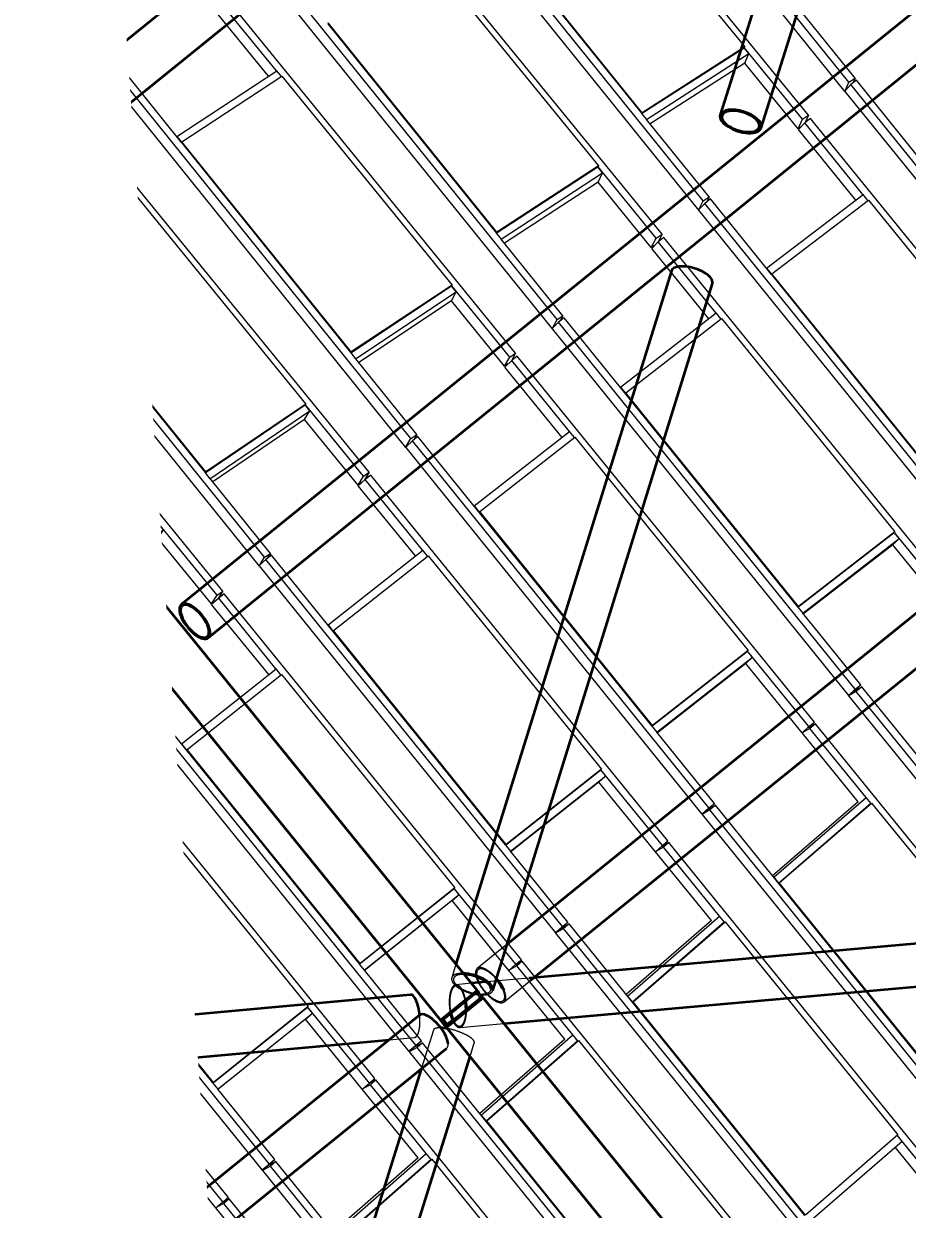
# Model space of a CAD drawing. Header units: millimetres. Extents: x 834681283 to 835686922, y 817551134 to 819407044.
# Drawn here: x 835596011 to 835601631, y 818174660 to 818182205 of the extents above; entities that cross this region are included whole.
import ezdxf

# ---------------------------------------------------------------- set-up
doc = ezdxf.new("R2010")
doc.units = ezdxf.units.MM
doc.header["$LTSCALE"] = 1200
doc.header["$MEASUREMENT"] = 0
doc.linetypes.add('P01-MAGP-P-RF$0$P01_MS_01_N1-FloorPlan-PART2OFUPPERROOFSETTINGOUT$0$BH DASHED2', pattern=[3, 2, -1])
doc.linetypes.add('P01-MAGP-P-RF$0$PHANTOM', pattern=[2.5, 1.25, -0.25, 0.25, -0.25, 0.25, -0.25])
for name, color, linetype, lineweight in [('P01-MAAN-P-EVA$0$DW-TXT', 7, 'Continuous', 13), ('P01-MAGP-P-RF$0$MMH053__', 253, 'P01-MAGP-P-RF$0$PHANTOM', 40), ('P01-MAGP-P-RF$0$P01_MS_01_N1-FloorPlan-PART2OFUPPERROOFSETTINGOUT$0$S-BEAM', 253, 'Continuous', 35), ('P01-MAGP-P-RF$0$P01_MS_01_N1-FloorPlan-PART2OFUPPERROOFSETTINGOUT$0$S-BEAM-HIDN', 253, 'P01-MAGP-P-RF$0$P01_MS_01_N1-FloorPlan-PART2OFUPPERROOFSETTINGOUT$0$BH DASHED2', 18), ('P01-MAGP-P-RF$0$ROOF MESH HALF TONE$0$A-GLAZ', 253, 'Continuous', 9), ('P01-MAGP-P-RF$0$ROOF MESH HALF TONE$0$A-MASS', 253, 'Continuous', 9)]:
    doc.layers.add(name, color=color, linetype=linetype, lineweight=lineweight)
doc.styles.add('P01-MAAN-P-EVA$0$ARIAL', font='arial.ttf', dxfattribs={"width": 0.8})

# ---------------------------------------------------------------- blocks, each defined once
blk = doc.blocks.new('P01-MAAN-P-EVA')
at = {"layer": 'P01-MAAN-P-EVA$0$DW-TXT', "insert": (835559946.3, 818184087.5), "char_height": 2000, "attachment_point": 1, "rotation": 3.99859, "style": 'P01-MAAN-P-EVA$0$ARIAL', "bg_fill": 3, "box_fill_scale": 1.25, "bg_fill_color": 256, "bg_fill_transparency": 0}
blk.add_mtext_dynamic_manual_height_columns('PROVIDED AGGREGATE LENGTH OF BUILDING FRONTAGES UPON THOROUGHFARES = 167.0m ', width=35991.508, gutter_width=10, heights=[0], dxfattribs=at)
blk = doc.blocks.new('P01-MAGP-P-RF$0$P01_MS_01_N1-FloorPlan-PART2OFUPPERROOFSETTINGOUT$0$Circular Hollow Sections - CHS273x10_PSB97-8452975-PART 2 OF  UPPER ROOF SETTING OUT')
at = {"layer": 'P01-MAGP-P-RF$0$P01_MS_01_N1-FloorPlan-PART2OFUPPERROOFSETTINGOUT$0$S-BEAM'}
for p, q in [((68108, 61964.5), (61098.5, 57056.4)), ((61255.1, 56832.7), (68264.6, 61740.9))]:
    blk.add_line(p, q, dxfattribs=at)
blk.add_ellipse((68186.3, 61852.7), major_axis=(-78.3, 111.8), ratio=0.416655, start_param=3.141593, end_param=6.283185, dxfattribs=at)
blk = doc.blocks.new('P01-MAGP-P-RF$0$P01_MS_01_N1-FloorPlan-PART2OFUPPERROOFSETTINGOUT$0$Circular Hollow Sections - CHS273x10_PSB97-8453858-PART 2 OF  UPPER ROOF SETTING OUT')
at = {"layer": 'P01-MAGP-P-RF$0$P01_MS_01_N1-FloorPlan-PART2OFUPPERROOFSETTINGOUT$0$S-BEAM'}
for p, q in [((75478.4, 67125.3), (68478, 62223.5)), ((68634.6, 61999.9), (75635, 66901.6))]:
    blk.add_line(p, q, dxfattribs=at)
for major_axis, start_param, end_param in [((-78.3, 111.8), 0, 3.141593), ((-72.6, 103.6), 0, 3.141593), ((-78.3, 111.8), 3.141593, 6.283185), ((-72.6, 103.6), 3.141593, 6.283185)]:
    blk.add_ellipse((68556.3, 62111.7), major_axis=major_axis, ratio=0.441422, start_param=start_param, end_param=end_param, dxfattribs=at)
blk = doc.blocks.new('P01-MAGP-P-RF$0$P01_MS_01_N1-FloorPlan-PART2OFUPPERROOFSETTINGOUT$0$Circular Hollow Sections - CHS323_9x12_5_PSB99-8453674-PART 2 OF  UPPER ROOF SETTING OUT')
at = {"layer": 'P01-MAGP-P-RF$0$P01_MS_01_N1-FloorPlan-PART2OFUPPERROOFSETTINGOUT$0$S-BEAM'}
for p, q in [((73683.3, 69542.7), (66790.5, 64716.3)), ((66976.2, 64451), (73860.7, 69271.6))]:
    blk.add_line(p, q, dxfattribs=at)
blk = doc.blocks.new('P01-MAGP-P-RF$0$P01_MS_01_N1-FloorPlan-PART2OFUPPERROOFSETTINGOUT$0$Circular Hollow Sections - CHS273x16_PSB98-8453023-PART 2 OF  UPPER ROOF SETTING OUT')
at = {"layer": 'P01-MAGP-P-RF$0$P01_MS_01_N1-FloorPlan-PART2OFUPPERROOFSETTINGOUT$0$S-BEAM'}
for p, q in [((69807.6, 59511.2), (63057, 54784.3)), ((63213.5, 54560.7), (69964.2, 59287.6))]:
    blk.add_line(p, q, dxfattribs=at)
blk.add_ellipse((69885.9, 59399.4), major_axis=(-78.3, 111.8), ratio=0.398894, start_param=3.611324, end_param=6.274477, dxfattribs=at)
at = {"layer": 'P01-MAGP-P-RF$0$P01_MS_01_N1-FloorPlan-PART2OFUPPERROOFSETTINGOUT$0$S-BEAM-HIDN'}
for start_param, end_param in [(6.274842, 6.283185), (3.141593, 3.610959)]:
    blk.add_ellipse((69885.9, 59399.4), major_axis=(-78.3, 111.8), ratio=0.398894, start_param=start_param, end_param=end_param, dxfattribs=at)
blk = doc.blocks.new('P01-MAGP-P-RF$0$P01_MS_01_N1-FloorPlan-PART2OFUPPERROOFSETTINGOUT$0$Circular Hollow Sections - CHS273x16_PSB98-8453871-PART 2 OF  UPPER ROOF SETTING OUT')
at = {"layer": 'P01-MAGP-P-RF$0$P01_MS_01_N1-FloorPlan-PART2OFUPPERROOFSETTINGOUT$0$S-BEAM'}
for p, q in [((76969.2, 64525.8), (70394.8, 59922.3)), ((70529.5, 59683.4), (77125.8, 64302.2))]:
    blk.add_line(p, q, dxfattribs=at)
for major_axis, start_param, end_param in [((-78.3, 111.8), 4.101589, 4.882462), ((-72.6, 103.6), 4.168854, 4.824046)]:
    blk.add_ellipse((70272.3, 59669.9), major_axis=major_axis, ratio=0.414146, start_param=start_param, end_param=end_param, dxfattribs=at)
at = {"layer": 'P01-MAGP-P-RF$0$P01_MS_01_N1-FloorPlan-PART2OFUPPERROOFSETTINGOUT$0$S-BEAM-HIDN'}
for p, q in [((70394.8, 59922.3), (70194, 59781.7)), ((70350.5, 59558.1), (70529.5, 59683.3))]:
    blk.add_line(p, q, dxfattribs=at)
for major_axis, start_param, end_param in [((-72.6, 103.6), 0, 3.141593), ((-78.3, 111.8), 0, 3.141593), ((-78.3, 111.8), 4.882826, 6.283185), ((-72.6, 103.6), 4.82444, 6.283185), ((-72.6, 103.6), 3.141593, 4.16846), ((-78.3, 111.8), 3.141593, 4.101225)]:
    blk.add_ellipse((70272.3, 59669.9), major_axis=major_axis, ratio=0.414146, start_param=start_param, end_param=end_param, dxfattribs=at)
blk = doc.blocks.new('P01-MAGP-P-RF$0$P01_MS_01_N1-FloorPlan-PART2OFUPPERROOFSETTINGOUT$0$Circular Hollow Sections - CHS273x8_PSB100-8478740-PART 2 OF  UPPER ROOF SETTING OUT')
at = {"layer": 'P01-MAGP-P-RF$0$P01_MS_01_N1-FloorPlan-PART2OFUPPERROOFSETTINGOUT$0$S-BEAM'}
for p, q in [((74968.2, 59783.8), (70519.7, 59697.5)), ((70245.2, 59692.1), (70151.2, 59690.3)), ((70319, 59693.6), (70305.6, 59693.3)), ((70339.8, 59420.9), (74973.5, 59510.9))]:
    blk.add_line(p, q, dxfattribs=at)
for centre, major_axis, start_param, end_param in [((74970.9, 59647.3), (-2.6, 136.5), 3.141593, 6.283185), ((70054.9, 59551.9), (-2.5, 128.5), 4.417857, 4.906023), ((70054.9, 59551.9), (-2.6, 136.5), 4.449265, 4.910862), ((70054.9, 59551.9), (-2.6, 136.5), 1.891747, 2.351695), ((70054.9, 59551.9), (-2.5, 128.5), 1.895448, 2.38997)]:
    blk.add_ellipse(centre, major_axis=major_axis, ratio=0.395327, start_param=start_param, end_param=end_param, dxfattribs=at)
at = {"layer": 'P01-MAGP-P-RF$0$P01_MS_01_N1-FloorPlan-PART2OFUPPERROOFSETTINGOUT$0$S-BEAM-HIDN'}
for p, q in [((70151.1, 59690.3), (70052.2, 59688.4)), ((70305.6, 59693.3), (70245.2, 59692.1)), ((70519.7, 59697.5), (70319.1, 59693.6)), ((70057.5, 59415.4), (70339.7, 59420.9))]:
    blk.add_line(p, q, dxfattribs=at)
for major_axis, start_param, end_param in [((-2.6, 136.5), 0, 1.891382), ((-2.5, 128.5), 0, 1.895061), ((-2.6, 136.5), 4.911226, 6.283185), ((-2.5, 128.5), 4.906411, 6.283185), ((-2.6, 136.5), 2.35206, 3.141593), ((-2.5, 128.5), 2.390358, 3.141593), ((-2.5, 128.5), 3.141593, 4.417469), ((-2.6, 136.5), 3.141593, 4.448901)]:
    blk.add_ellipse((70054.9, 59551.9), major_axis=major_axis, ratio=0.395327, start_param=start_param, end_param=end_param, dxfattribs=at)
blk = doc.blocks.new('P01-MAGP-P-RF$0$P01_MS_01_N1-FloorPlan-PART2OFUPPERROOFSETTINGOUT$0$Circular Hollow Sections - CHS273x12_5_PSB101-8478623-PART 2 OF  UPPER ROOF SETTING OUT')
at = {"layer": 'P01-MAGP-P-RF$0$P01_MS_01_N1-FloorPlan-PART2OFUPPERROOFSETTINGOUT$0$S-BEAM'}
for p, q in [((71736.3, 64124.3), (70061.5, 59818.4)), ((70283, 59634.9), (71990.8, 64025.3))]:
    blk.add_line(p, q, dxfattribs=at)
for centre, major_axis, start_param, end_param in [((71863.6, 64074.8), (-127.2, 49.5), 3.141593, 6.283185), ((70155.8, 59684.3), (-127.2, 49.5), 3.26889, 5.286309), ((70155.8, 59684.3), (-115.6, 45), 3.268401, 5.286227)]:
    blk.add_ellipse(centre, major_axis=major_axis, ratio=0.428187, start_param=start_param, end_param=end_param, dxfattribs=at)
at = {"layer": 'P01-MAGP-P-RF$0$P01_MS_01_N1-FloorPlan-PART2OFUPPERROOFSETTINGOUT$0$S-BEAM-HIDN'}
blk.add_line((70061.4, 59818.4), (70028.5, 59733.8), dxfattribs=at)
for major_axis, start_param, end_param in [((-127.2, 49.5), 5.286674, 6.283185), ((-115.6, 45), 5.286629, 6.283185), ((-127.2, 49.5), 0, 3.141593), ((-115.6, 45), 0, 3.141593), ((-115.6, 45), 3.141593, 3.268), ((-127.2, 49.5), 3.141593, 3.268525)]:
    blk.add_ellipse((70155.8, 59684.3), major_axis=major_axis, ratio=0.428187, start_param=start_param, end_param=end_param, dxfattribs=at)
blk = doc.blocks.new('P01-MAGP-P-RF$0$P01_MS_01_N1-FloorPlan-PART2OFUPPERROOFSETTINGOUT$0$Circular Hollow Sections - CHS273x8_PSB100-8478185-PART 2 OF  UPPER ROOF SETTING OUT')
at = {"layer": 'P01-MAGP-P-RF$0$P01_MS_01_N1-FloorPlan-PART2OFUPPERROOFSETTINGOUT$0$S-BEAM'}
for p, q in [((68422.8, 54914.3), (70109.8, 59226.3)), ((69794, 59168.4), (68168.6, 55013.7))]:
    blk.add_line(p, q, dxfattribs=at)
for centre, major_axis, start_param, end_param in [((70015.7, 59360.5), (-127.1, 49.7), 5.114446, 5.494503), ((68295.7, 54964), (-127.1, 49.7), 0, 3.141593), ((68295.7, 54964), (-127.1, 49.7), 3.141593, 6.283185), ((68295.7, 54964), (-119.7, 46.8), 0, 3.141593), ((68295.7, 54964), (-119.7, 46.8), 3.141593, 6.283185)]:
    blk.add_ellipse(centre, major_axis=major_axis, ratio=0.284211, start_param=start_param, end_param=end_param, dxfattribs=at)
at = {"layer": 'P01-MAGP-P-RF$0$P01_MS_01_N1-FloorPlan-PART2OFUPPERROOFSETTINGOUT$0$S-BEAM-HIDN'}
for p, q in [((69888.6, 59410.2), (69794, 59168.4)), ((70109.8, 59226.3), (70142.9, 59310.7))]:
    blk.add_line(p, q, dxfattribs=at)
for start_param, end_param in [(5.494867, 6.283185), (3.141593, 5.114081)]:
    blk.add_ellipse((70015.7, 59360.5), major_axis=(-127.1, 49.7), ratio=0.284211, start_param=start_param, end_param=end_param, dxfattribs=at)
blk = doc.blocks.new('P01-MAGP-P-RF$0$P01_MS_01_N1-FloorPlan-PART2OFUPPERROOFSETTINGOUT$0$Circular Hollow Sections - CHS273x16_PSB102-8478270-PART 2 OF  UPPER ROOF SETTING OUT')
at = {"layer": 'P01-MAGP-P-RF$0$P01_MS_01_N1-FloorPlan-PART2OFUPPERROOFSETTINGOUT$0$S-BEAM'}
for p, q in [((69760.2, 59644.9), (65184.8, 59544.9)), ((65190.8, 59271.9), (69603.7, 59368.4))]:
    blk.add_line(p, q, dxfattribs=at)
for centre, major_axis, start_param, end_param in [((69763.1, 59508.4), (-3, 136.5), 4.699122, 6.283185), ((65187.8, 59408.4), (-3, 136.5), 0, 3.141593), ((65187.8, 59408.4), (-2.7, 124), 0, 3.141593), ((65187.8, 59408.4), (-3, 136.5), 3.141593, 6.283185), ((65187.8, 59408.4), (-2.7, 124), 3.141593, 6.283185)]:
    blk.add_ellipse(centre, major_axis=major_axis, ratio=0.333301, start_param=start_param, end_param=end_param, dxfattribs=at)
at = {"layer": 'P01-MAGP-P-RF$0$P01_MS_01_N1-FloorPlan-PART2OFUPPERROOFSETTINGOUT$0$S-BEAM-HIDN'}
blk.add_line((69603.7, 59368.4), (69766.1, 59371.9), dxfattribs=at)
blk.add_ellipse((69763.1, 59508.4), major_axis=(-3, 136.5), ratio=0.333301, start_param=3.141593, end_param=4.698757, dxfattribs=at)
blk = doc.blocks.new('P01-MAGP-P-RF$0$P01_MS_01_N1-FloorPlan-PART2OFUPPERROOFSETTINGOUT$0$Circular Hollow Sections - CHS273x12_5_PSB101-8478646-PART 2 OF  UPPER ROOF SETTING OUT')
at = {"layer": 'P01-MAGP-P-RF$0$P01_MS_01_N1-FloorPlan-PART2OFUPPERROOFSETTINGOUT$0$S-BEAM'}
for p, q in [((73833.7, 69467.2), (73831.6, 69461.8)), ((72368.8, 64992.4), (74054.8, 69283.3)), ((73717.4, 69171.2), (72114.7, 65092.3))]:
    blk.add_line(p, q, dxfattribs=at)
for centre, major_axis, start_param, end_param in [((73960.8, 69417.3), (-127, 49.9), 5.331026, 6.283185), ((72241.8, 65042.3), (-127, 49.9), 3.141593, 6.283185), ((72241.8, 65042.3), (-115.4, 45.3), 3.141593, 6.283185), ((72241.8, 65042.3), (-127, 49.9), 0, 3.141593), ((72241.8, 65042.3), (-115.4, 45.3), 0, 3.141593)]:
    blk.add_ellipse(centre, major_axis=major_axis, ratio=0.474195, start_param=start_param, end_param=end_param, dxfattribs=at)
at = {"layer": 'P01-MAGP-P-RF$0$P01_MS_01_N1-FloorPlan-PART2OFUPPERROOFSETTINGOUT$0$S-BEAM-HIDN'}
for p, q in [((73831.6, 69461.8), (73717.4, 69171.3)), ((74054.8, 69283.4), (74087.8, 69367.4))]:
    blk.add_line(p, q, dxfattribs=at)
blk.add_ellipse((73960.8, 69417.3), major_axis=(-127, 49.9), ratio=0.474195, start_param=3.141593, end_param=5.330661, dxfattribs=at)
blk = doc.blocks.new('P01-MAGP-P-RF$0$ROOF MESH HALF TONE')
at = {"layer": 'P01-MAGP-P-RF$0$ROOF MESH HALF TONE$0$A-GLAZ', "lineweight": 5}
for p, q in [((68298.9, 65629.7), (66575.9, 68101.3)), ((66549.8, 68026.5), (68271, 65557.4)), ((68013.8, 65426.8), (66295.4, 67867.1)), ((72946.4, 65244.1), (71243.1, 67686.2)), ((71212.8, 67626.8), (72916.1, 65184.7)), ((72674.9, 65051.4), (70971.9, 67471.4)), ((71968, 64554.9), (70265.1, 66999.2)), ((70234.2, 66937.9), (71935.1, 64496.6)), ((71322.5, 66903.8), (72300.4, 65514.2)), ((71692.8, 64361.3), (69989.3, 66780.7)), ((70644.6, 66533.4), (71618.2, 65136)), ((71620.9, 65141.1), (70647.4, 66538.5)), ((69255, 66248), (70953.4, 63808.7)), ((70988.7, 63865.5), (69286.3, 66310.4)), ((68340, 65648.6), (67934.4, 66230.3)), ((70336.8, 66218.3), (71319.5, 64822.7)), ((70711, 63670.7), (69006.9, 66090.6)), ((69319.7, 65568.7), (68967.7, 66068.5)), ((69265.2, 65538.1), (68931.4, 66012.1)), ((67973, 65407.8), (67626.8, 65899.6)), ((67944, 65335.7), (67623.7, 65790.6)), ((69667.7, 65850.5), (69664.8, 65845.6)), ((69664.8, 65845.6), (70642.3, 64441.6)), ((70645.3, 64446.6), (69667.7, 65850.5)), ((72986.6, 65265.8), (72621.8, 65788.8)), ((68298.9, 65629.7), (68340, 65648.6)), ((68345.9, 65642.5), (68306.7, 65620.3)), ((68340, 65648.6), (68335.3, 65636.5)), ((68684.4, 65156.3), (68345.9, 65642.5)), ((68271, 65557.4), (68298.9, 65629.7)), ((68306.7, 65620.3), (68285.2, 65588.5)), ((70008.5, 63176), (68306.7, 65620.3)), ((68657.6, 65197.2), (69321.2, 65569.6)), ((69347.8, 65531.5), (69321.2, 65569.6)), ((68274.7, 65559), (68271, 65557.4)), ((68274.4, 65558.2), (69971.2, 63121)), ((68687.6, 65161), (69351.1, 65533.4)), ((69351.1, 65533.4), (70338.2, 64131.7)), ((71616.9, 65135.3), (72296.5, 65508.5)), ((72300.4, 65514.2), (71620.9, 65141.1)), ((72296.5, 65508.5), (72297.6, 65509.1)), ((72324.3, 65468.7), (72296.5, 65508.5)), ((72300.4, 65514.2), (72297.6, 65509.1)), ((72635, 65029.7), (72297.6, 65509.1)), ((67973, 65407.8), (68013.8, 65426.8)), ((68013.8, 65426.8), (67997, 65385)), ((71644.8, 65095.5), (72324.3, 65468.7)), ((72293, 65410.4), (72324.3, 65468.7)), ((67944, 65335.7), (67973, 65407.8)), ((67961.6, 65343.9), (67944, 65335.7)), ((67985.9, 65378.6), (67947.8, 65324.2)), ((68024.8, 65401.1), (67985.9, 65378.6)), ((68333.9, 64884.3), (67985.9, 65378.6)), ((69729.4, 62980), (68024.8, 65401.1)), ((72293, 65410.4), (71666.6, 65066.4)), ((72602.9, 64970.2), (72293.1, 65410.5)), ((68279.6, 64853.1), (67947.8, 65324.2)), ((72946.4, 65244.1), (72986.6, 65265.8)), ((72986.6, 65265.8), (72971.4, 65235.9)), ((68657.6, 65197.2), (68685.3, 65157.6)), ((72916.1, 65184.7), (72946.4, 65244.1)), ((72916.9, 65186.3), (74634.1, 62724.3)), ((72957.3, 65226.8), (72918.4, 65189.1)), ((72995.7, 65251.8), (72957.3, 65226.8)), ((74675.1, 62763.9), (72957.3, 65226.8)), ((73347.5, 64747.3), (72995.7, 65251.8)), ((68687.6, 65161), (68684.5, 65156.3)), ((68684.5, 65156.3), (69666.1, 63746.3)), ((69669.2, 63751.1), (68687.6, 65161)), ((71616.9, 65135.3), (71644.8, 65095.5)), ((71620.9, 65141.1), (71618.2, 65136)), ((72007.9, 64576.6), (71646, 65096.1)), ((72635, 65029.7), (72674.9, 65051.4)), ((72674.9, 65051.4), (72650.5, 65006.3)), ((72602.9, 64970.2), (72635, 65029.7)), ((72622.3, 64980.8), (72602.9, 64970.2)), ((72647.2, 65004.1), (72604.8, 64964.4)), ((72936.7, 64492.1), (72604.8, 64964.4)), ((72685.2, 65029.2), (72647.2, 65004.1)), ((72984.7, 64523.8), (72647.2, 65004.1)), ((74409, 62576.2), (72685.2, 65029.2)), ((69027.5, 62486.3), (67326.2, 64929.4)), ((67703.6, 64465.8), (67365.2, 64951.9)), ((67676.7, 64506.8), (68335.3, 64885.1)), ((68362.2, 64846.7), (68335.3, 64885.1)), ((67292.6, 64868.7), (68988.6, 62433.2)), ((67706.9, 64470.4), (68365.6, 64848.6)), ((68365.6, 64848.6), (69356.5, 63441.2)), ((70641, 64440.9), (71315.2, 64817.1)), ((71319.5, 64822.7), (70645.3, 64446.6)), ((71315.2, 64817.1), (71316.5, 64817.8)), ((71343.2, 64777.1), (71315.2, 64817.1)), ((71319.5, 64822.7), (71316.5, 64817.8)), ((71653.3, 64339.4), (71317.2, 64816.8)), ((70669, 64400.9), (71343.2, 64777.1)), ((71309.7, 64720.3), (71343.2, 64777.1)), ((68747.8, 62289.3), (67042.8, 64711.9)), ((71309.7, 64720.3), (70689.3, 64374.2)), ((71619, 64281.3), (71309.7, 64720.4)), ((67676.7, 64506.8), (67704.5, 64467)), ((71935.1, 64496.6), (71968, 64554.9)), ((71977.9, 64538), (71938.2, 64502.1)), ((71968, 64554.9), (72007.9, 64576.6)), ((72016, 64563.1), (71977.9, 64538)), ((73695.7, 62076), (71977.9, 64538)), ((72007.9, 64576.6), (71990.9, 64546.5)), ((72368.6, 64057.7), (72016, 64563.1)), ((72340.9, 64099.1), (72985.7, 64524.4)), ((73013.8, 64484.2), (72985.7, 64524.4)), ((67706.9, 64470.4), (67703.6, 64465.8)), ((67703.6, 64465.8), (68689.1, 63050.7)), ((68692.4, 63055.3), (67706.9, 64470.4)), ((70641, 64440.9), (70669, 64400.9)), ((70645.3, 64446.6), (70642.3, 64441.6)), ((71935.8, 64497.9), (73652.7, 62037.2)), ((72372.3, 64061.1), (73017, 64486.3)), ((73017, 64486.3), (74021.1, 63057.4)), ((71028.2, 63887.4), (70670.3, 64401.5)), ((71653.3, 64339.4), (71692.8, 64361.3)), ((71692.8, 64361.3), (71665.1, 64314.4)), ((71619, 64281.3), (71653.3, 64339.4)), ((71641.1, 64293.6), (71619, 64281.3)), ((71665, 64314.6), (71620.9, 64275.8)), ((71702.8, 64339.8), (71665, 64314.6)), ((72000.9, 63836.3), (71665, 64314.6)), ((73426.4, 61886), (71702.8, 64339.8)), ((68045.8, 61796.4), (66344.8, 64237.9)), ((71952.3, 63803.9), (71620.9, 64275.8)), ((66308.2, 64181.7), (68005.6, 61745.2)), ((67380.4, 64163.7), (68374.5, 62751.3)), ((70338.2, 64131.7), (69669.2, 63751.1)), ((70338.2, 64131.7), (70335, 64126.9)), ((69664.7, 63745.5), (70333.7, 64126.2)), ((69692.8, 63705.3), (70361.8, 64086)), ((70326.4, 64031), (70361.8, 64086)), ((70333.7, 64126.2), (70335, 64126.9)), ((70361.8, 64086), (70333.7, 64126.2)), ((70671.9, 63648.6), (70335.8, 64125.8)), ((72340.9, 64099.1), (72369.4, 64058.4)), ((72372.3, 64061.1), (72368.6, 64057.7)), ((72368.6, 64057.7), (73368.4, 62624.8)), ((73372, 62628.2), (72372.3, 64061.1)), ((67766.2, 61598.9), (66061.1, 64023)), ((70326.4, 64031), (69711.4, 63681.2)), ((70635.5, 63592.2), (70326.4, 64031.1)), ((70953.4, 63808.7), (70988.7, 63865.5)), ((70997.8, 63849), (70956.8, 63814.1)), ((70988.7, 63865.5), (71028.2, 63887.4)), ((71035.5, 63874.3), (70997.8, 63849)), ((72715.6, 61387.9), (70997.8, 63849)), ((71028.2, 63887.4), (71009.1, 63856.6)), ((72389.2, 61934.9), (71035.5, 63874.3)), ((71361.2, 63409.2), (72001.7, 63836.9)), ((72030, 63796.5), (72001.7, 63836.9)), ((66722.3, 63774.5), (67711.1, 62355.2)), ((67714.5, 62359.6), (66725.7, 63778.9)), ((69669.2, 63751.1), (69666.1, 63746.3)), ((70954.1, 63809.7), (72671, 61349.9)), ((71392.9, 63371.1), (72033.4, 63798.8)), ((72033.4, 63798.8), (73038, 62368.6)), ((69664.7, 63745.5), (69692.8, 63705.3)), ((70047.7, 63198.2), (69694.1, 63706)), ((70635.5, 63592.2), (70671.9, 63648.6)), ((70659.2, 63605.6), (70635.5, 63592.2)), ((70682.7, 63625.2), (70637.3, 63587.3)), ((70671.9, 63648.6), (70711, 63670.7)), ((70711, 63670.7), (70680.5, 63623.4)), ((70720.3, 63650.6), (70682.7, 63625.2)), ((71017.3, 63148.8), (70682.7, 63625.2)), ((72443.8, 61196.2), (70720.3, 63650.6)), ((70968.4, 63115.8), (70637.3, 63587.3)), ((68687.8, 63049.9), (69351.9, 63435.8)), ((69356.5, 63441.2), (68692.4, 63055.3)), ((68716, 63009.6), (69380.2, 63395.5)), ((69343, 63342.5), (69380.2, 63395.5)), ((69380.2, 63395.5), (69351.9, 63435.8)), ((69352, 63435.9), (69353.2, 63436.6)), ((69356.5, 63441.2), (69353.2, 63436.6)), ((69690.5, 62957.5), (69353.9, 63435.5)), ((71361.2, 63409.2), (71389.8, 63368.4)), ((69343, 63342.5), (68732.8, 62987.9)), ((69652.5, 62903.1), (69343, 63342.6)), ((71392.9, 63371.1), (71389.1, 63367.8)), ((71389.1, 63367.8), (72389.7, 61934.2)), ((72393.5, 61937.5), (71392.9, 63371.1)), ((69971.2, 63121), (70008.5, 63176)), ((70016.9, 63159.9), (69974.2, 63125.4)), ((70008.5, 63176), (70047.7, 63198.2)), ((70054.5, 63185.3), (70016.9, 63159.9)), ((71734.9, 60699.4), (70016.9, 63159.9)), ((70047.7, 63198.2), (70025.9, 63166)), ((71409.8, 61244.2), (70054.5, 63185.3)), ((70380.9, 62719.1), (71018, 63149.3)), ((71046.4, 63108.8), (71018, 63149.3)), ((69971.7, 63121.7), (71689, 60662.2)), ((70412.8, 62680.9), (71049.9, 63111.1)), ((71049.9, 63111.1), (72054.8, 61680)), ((68687.8, 63049.9), (68716, 63009.6)), ((68692.4, 63055.3), (68689.1, 63050.7)), ((69066.4, 62508.8), (68717.2, 63010.2)), ((69652.5, 62903.1), (69690.5, 62957.5)), ((69700.5, 62936), (69654, 62899)), ((69690.5, 62957.5), (69729.4, 62980)), ((69729.4, 62980), (69696.4, 62932.7)), ((69737.9, 62961.5), (69700.5, 62936)), ((70033.8, 62461.2), (69700.5, 62936)), ((71461.3, 60506.6), (69737.9, 62961.5)), ((69676.9, 62917.2), (69652.5, 62903.1)), ((69984.8, 62427.8), (69654, 62899)), ((67709.8, 62354.5), (68369.9, 62746.1)), ((68374.5, 62751.3), (67714.5, 62359.6)), ((67738.2, 62314), (68398.2, 62705.7)), ((68359.7, 62654.6), (68398.2, 62705.7)), ((68398.2, 62705.7), (68369.9, 62746.1)), ((68370, 62746.2), (68371.1, 62746.8)), ((68374.5, 62751.3), (68371.1, 62746.8)), ((68709.1, 62266.5), (68371.8, 62745.9)), ((70380.9, 62719.1), (70409.5, 62678.2)), ((68359.7, 62654.6), (67753.2, 62294.7)), ((68669.8, 62214.1), (68359.7, 62654.7)), ((70412.8, 62680.9), (70408.9, 62677.7)), ((70408.9, 62677.7), (71410.2, 61243.7)), ((71414.1, 61246.9), (70412.8, 62680.9)), ((68988.6, 62433.2), (69027.5, 62486.3)), ((69035.4, 62470.7), (68990.7, 62436)), ((69027.5, 62486.3), (69066.4, 62508.8)), ((69072.8, 62496.2), (69035.4, 62470.7)), ((70753.5, 60010.6), (69035.4, 62470.7)), ((69066.4, 62508.8), (69041.6, 62474.9)), ((70429.5, 60553.6), (69072.8, 62496.2)), ((68989, 62433.7), (70706.6, 59974.3)), ((69400.1, 62028.8), (70034.5, 62461.7)), ((69432.1, 61990.6), (70066.5, 62423.4)), ((70062.9, 62421), (70034.5, 62461.7)), ((70066.5, 62423.4), (71071.6, 60991.7)), ((67709.8, 62354.5), (67738.2, 62314)), ((67714.5, 62359.6), (67711.1, 62355.2)), ((72388.9, 61933.7), (73033.4, 62364.8)), ((73038, 62368.6), (72393.5, 61937.5)), ((72417.6, 61892.8), (73062.1, 62323.9)), ((73018.5, 62286), (73062.1, 62323.9)), ((73062.1, 62323.9), (73033.4, 62364.8)), ((73033.5, 62364.8), (73034.2, 62365.3)), ((73038, 62368.6), (73034.2, 62365.3)), ((73388.6, 61860.8), (73034.7, 62364.6)), ((68084.4, 61819.2), (67739.3, 62314.6)), ((68669.8, 62214.1), (68709.1, 62266.5)), ((68718.3, 62246.8), (68671, 62210.8)), ((68709.1, 62266.5), (68747.8, 62289.3)), ((68747.8, 62289.3), (68712.7, 62242.6)), ((68755.5, 62272.5), (68718.3, 62246.8)), ((69050.5, 61773.5), (68718.3, 62246.8)), ((70478.8, 59817.2), (68755.5, 62272.5)), ((73018.5, 62286), (72422.5, 61887.3)), ((73344.6, 61821.9), (73018.6, 62286)), ((68694.5, 62228.7), (68669.8, 62214.1)), ((69001.6, 61739.8), (68671, 62210.8)), ((67727.7, 61575.7), (67389.3, 62056.7)), ((69400.1, 62028.8), (69428.7, 61987.9)), ((67687.4, 61525.4), (67376.5, 61967.4)), ((69432.1, 61990.6), (69428.1, 61987.5)), ((69428.1, 61987.5), (70429.9, 60553.1)), ((70433.9, 60556.2), (69432.1, 61990.6)), ((72388.9, 61933.7), (72417.6, 61892.8)), ((72393.5, 61937.5), (72389.7, 61934.2)), ((72753.4, 61413.1), (72418.3, 61893.2)), ((68005.6, 61745.2), (68045.8, 61796.4)), ((68045.8, 61796.4), (68084.4, 61819.2)), ((68090.6, 61806.9), (68053.3, 61781.2)), ((68084.4, 61819.2), (68056, 61783.1)), ((69448.5, 59863), (68090.6, 61806.9)), ((68005.8, 61745.5), (69723.9, 59286.1)), ((68053.3, 61781.2), (68006.5, 61746.4)), ((69771.5, 59321.5), (68053.3, 61781.2)), ((68418.7, 61338.3), (69051.1, 61773.9)), ((68450.9, 61300), (69083.2, 61735.7)), ((69079.6, 61733.2), (69051.1, 61773.9)), ((69083.2, 61735.7), (70088.4, 60303.5)), ((71409.5, 61243.2), (72050.2, 61676.4)), ((72054.8, 61680), (71414.1, 61246.9)), ((72078.9, 61635.4), (72050.2, 61676.4)), ((72050.3, 61676.4), (72050.9, 61676.8)), ((72406.3, 61170.8), (72050.6, 61677.2)), ((72054.8, 61680), (72050.9, 61676.8)), ((67687.4, 61525.4), (67727.7, 61575.7)), ((67727.7, 61575.7), (67766.2, 61598.9)), ((67766.2, 61598.9), (67729.2, 61552.8)), ((67773.3, 61583.7), (67736, 61557.9)), ((69496.4, 59128.1), (67773.3, 61583.7)), ((71438.1, 61202.2), (72078.9, 61635.4)), ((72033.9, 61598.4), (71442, 61198.2)), ((72360.8, 61132.9), (72033.3, 61599.3)), ((72033.9, 61598.4), (72078.9, 61635.4)), ((67712.6, 61540.6), (67687.4, 61525.4)), ((67736, 61557.9), (67688.3, 61522.8)), ((68018.7, 61052), (67688.3, 61522.8)), ((68067.3, 61085.8), (67736, 61557.9)), ((72753.4, 61413.1), (72708.8, 61375.1)), ((72715.6, 61387.9), (72753.4, 61413.1)), ((68418.7, 61338.3), (68447.3, 61297.4)), ((72671, 61349.9), (72715.6, 61387.9)), ((72708.8, 61375.1), (72671, 61349.9)), ((72671.8, 61347.8), (72706.1, 61373.3)), ((72722.3, 61372.7), (72671.8, 61347.8)), ((72671.8, 61347.8), (74389.6, 58889.7)), ((72707.6, 61374.4), (72708.7, 61375.2)), ((72708.7, 61375.2), (72759.1, 61400.1)), ((72759.1, 61400.1), (72722.3, 61372.7)), ((74440.1, 58914.6), (72722.3, 61372.7)), ((74124.2, 59446.8), (72759.1, 61400.1)), ((68450.9, 61300), (68446.8, 61297)), ((68446.8, 61297), (69448.9, 59862.5)), ((69452.9, 59865.6), (68450.9, 61300)), ((71409.5, 61243.2), (71438.1, 61202.2)), ((71414.1, 61246.9), (71410.2, 61243.7)), ((71772.5, 60724.8), (71438.8, 61202.7)), ((72406.3, 61170.8), (72443.8, 61196.2)), ((72443.8, 61196.2), (72406.4, 61164.9)), ((68466.8, 59172.2), (67107.8, 61117.3)), ((72412.2, 61158.2), (72360.8, 61133.1)), ((72685.7, 60670), (72360.9, 61132.9)), ((72361.4, 61133.4), (72406.3, 61170.8)), ((72403.9, 61163.6), (72448.8, 61185.6)), ((72448.8, 61185.6), (72412.2, 61158.2)), ((72737.2, 60694.9), (72412.2, 61158.2)), ((74172.4, 58728.7), (72448.8, 61185.6)), ((67022.5, 61057), (68740.8, 58597.7)), ((68788.9, 58632.1), (67070.6, 61091.4)), ((67436.6, 60647.6), (68067.8, 61086.2)), ((67468.9, 60609.3), (68100.1, 61047.8)), ((68096.5, 61045.3), (68067.8, 61086.2)), ((68096, 61044.9), (68091.8, 61050.9)), ((68100.1, 61047.8), (69105.3, 59615.4)), ((70429.3, 60552.7), (71067, 60988.1)), ((71071.6, 60991.7), (70433.9, 60556.2)), ((71067, 60988.2), (71067.6, 60988.5)), ((71095.7, 60947.2), (71067, 60988.1)), ((71423.9, 60481), (71067.4, 60988.8)), ((71071.1, 60991.3), (71067.6, 60988.5)), ((68514, 58439.1), (66791, 60895)), ((70457.9, 60511.7), (71095.7, 60947.2)), ((71049.6, 60911), (70460.8, 60508.9)), ((71049.6, 60911), (71095.1, 60946.8)), ((71377.4, 60444.1), (71049.6, 60911)), ((71689, 60662.2), (71734.9, 60699.4)), ((71726.5, 60687.6), (71689, 60662.2)), ((71689.9, 60660), (71726.5, 60687.4)), ((71741.5, 60684.7), (71689.9, 60660)), ((71689.9, 60660), (73407.8, 58202.1)), ((71772.5, 60724.8), (71726.5, 60687.6)), ((71726.5, 60687.4), (71778.2, 60712.1)), ((71734.9, 60699.4), (71772.5, 60724.8)), ((71778.2, 60712.1), (71741.5, 60684.7)), ((73459.5, 58226.7), (71741.5, 60684.7)), ((73143.9, 58758.1), (71778.2, 60712.1)), ((72685.7, 60670.1), (72109.2, 60238.4)), ((72115.9, 60229.7), (72737.6, 60695.3)), ((72766.3, 60654.4), (72737.6, 60695.3)), ((67436.6, 60647.6), (67465.3, 60606.7)), ((67468.9, 60609.3), (67464.8, 60606.3)), ((67464.8, 60606.3), (68467.1, 59171.8)), ((68471.2, 59174.8), (67468.9, 60609.3)), ((72765.8, 60654.1), (72144.1, 60188.6)), ((72148.5, 60190.7), (72770.2, 60656.2)), ((72765.8, 60654.1), (72770.2, 60656.2)), ((72765.8, 60654.1), (72766.3, 60654.4)), ((72770.2, 60656.2), (73772.8, 59227)), ((70429.3, 60552.7), (70457.9, 60511.7)), ((70433.9, 60556.2), (70429.9, 60553.1)), ((70790.9, 60036.2), (70458.5, 60512.1)), ((71377.4, 60444.1), (71423.9, 60481)), ((71701.7, 59982.1), (71377.5, 60444.2)), ((71429.6, 60469.1), (71378.6, 60445)), ((71421.7, 60475.6), (71466.1, 60496.6)), ((71460.8, 60506.2), (71421.8, 60475.1)), ((71423.9, 60481), (71461.3, 60506.6)), ((71466.1, 60496.6), (71429.6, 60469.1)), ((71754.1, 60006.5), (71429.6, 60469.1)), ((73189.5, 58039.6), (71466.1, 60496.6)), ((66038.9, 60368), (67757.4, 57909)), ((67805.7, 57942.4), (66087.2, 60401.4)), ((67484.4, 58481.4), (66124.4, 60427.5)), ((67117.1, 60360), (68122.2, 58927.4)), ((69448.3, 59862.1), (70083.8, 60300)), ((70088.4, 60303.5), (69452.9, 59865.6)), ((70083.8, 60300.1), (70084.3, 60300.4)), ((70112.5, 60259.1), (70083.8, 60300)), ((70441.5, 59791.5), (70084.2, 60300.6)), ((70087.6, 60302.8), (70084.3, 60300.4)), ((69477, 59821.2), (70112.5, 60259.1)), ((70065.6, 60223.8), (69478.9, 59819.5)), ((70065.6, 60223.8), (70111.6, 60258.5)), ((70394.3, 59755.5), (70065.6, 60223.8)), ((72115.9, 60229.7), (72144.5, 60188.9)), ((72148.5, 60190.7), (72144.1, 60188.6)), ((73148.3, 58760.2), (72148.5, 60190.7)), ((70706.6, 59974.3), (70753.5, 60010.6)), ((70744, 59999.8), (70706.6, 59974.3)), ((70707.5, 59972), (70744, 59999.5)), ((70760.1, 59996.3), (70707.5, 59972)), ((70790.3, 60035.7), (70744, 59999.8)), ((70744, 59999.5), (70796.6, 60023.8)), ((70753.5, 60010.6), (70790.9, 60036.2)), ((70796.6, 60023.8), (70760.1, 59996.3)), ((72478.2, 57538.4), (70760.1, 59996.3)), ((72163, 58069.1), (70796.6, 60023.8)), ((71701.7, 59982.1), (71128.1, 59549.5)), ((71135.4, 59539.9), (71754.5, 60006.9)), ((71783.1, 59966), (71754.5, 60006.9)), ((67488.8, 58483.9), (66486.4, 59918.3)), ((70707.5, 59972), (72425.6, 57514.1)), ((71782.7, 59965.7), (71163.6, 59498.8)), ((71168.1, 59500.9), (71787.2, 59967.8)), ((71782.7, 59965.7), (71787.2, 59967.8)), ((71782.8, 59965.8), (71783.1, 59966)), ((71787.2, 59967.8), (72789.2, 58539.3)), ((69448.3, 59862.1), (69477, 59821.2)), ((69452.9, 59865.6), (69448.9, 59862.5)), ((69808.8, 59347.2), (69477.5, 59821.5)), ((70394.3, 59755.5), (70441.5, 59791.5)), ((70718.1, 59294.2), (70394.4, 59755.7)), ((70447.1, 59780.2), (70396, 59756.8)), ((70440.8, 59788.2), (70483.5, 59807.8)), ((70478.1, 59816.7), (70441, 59788.4)), ((70441.5, 59791.5), (70478.8, 59817.2)), ((70483.5, 59807.8), (70447.1, 59780.2)), ((70771.2, 59318.1), (70447.1, 59780.2)), ((72206.7, 57350.6), (70483.5, 59807.8)), ((68468, 59172.4), (69100.6, 59612.1)), ((69105.3, 59615.4), (68471.2, 59174.8)), ((69129.3, 59571.1), (69100.6, 59612.1)), ((69100.7, 59612.1), (69101.2, 59612.4)), ((69459.2, 59102.2), (69101.1, 59612.5)), ((69103.4, 59614.1), (69101.2, 59612.4)), ((68495.3, 59130.5), (69129.3, 59571.1)), ((69081.9, 59536.7), (68496.5, 59129.8)), ((69081.9, 59536.7), (69127.5, 59569.8)), ((69411.4, 59067.2), (69082, 59536.8)), ((71135.4, 59539.9), (71164, 59499.1)), ((71168.1, 59500.9), (71163.6, 59498.8)), ((72167.5, 58071.2), (71168.1, 59500.9)), ((69723.9, 59286.1), (69771.5, 59321.5)), ((69761.2, 59311.8), (69724.4, 59286.5)), ((69724.8, 59283.8), (69761.2, 59311.3)), ((69778.1, 59307.5), (69724.8, 59283.8)), ((69807.8, 59346.5), (69761.2, 59311.8)), ((69761.2, 59311.3), (69814.4, 59335.1)), ((69771.5, 59321.5), (69808.8, 59347.2)), ((69814.4, 59335.1), (69778.1, 59307.5)), ((71496.3, 56849.8), (69778.1, 59307.5)), ((71181.4, 57380), (69814.4, 59335.1)), ((70154.2, 58849.9), (70771.6, 59318.4)), ((70800.1, 59277.6), (70771.6, 59318.4)), ((69724.8, 59283.8), (71443.1, 56826)), ((70718.1, 59294.2), (70146.4, 58860.3)), ((70799.8, 59277.3), (70182.4, 58808.9)), ((70186.9, 58810.9), (70804.3, 59279.4)), ((70800.4, 59276.4), (70786.2, 59296.6)), ((70799.8, 59277.3), (70804.3, 59279.4)), ((70799.8, 59277.4), (70800.1, 59277.6)), ((70804.3, 59279.4), (71805.7, 57851.5)), ((68466.6, 59171.4), (68467.1, 59171.8)), ((68466.6, 59171.4), (68495.3, 59130.5)), ((68471.2, 59174.8), (68467.1, 59171.8)), ((68826.1, 58658), (68495.8, 59130.8)), ((69411.4, 59067.2), (69459.2, 59102.2)), ((69464.7, 59091.3), (69413.5, 59068.7)), ((69458.3, 59100.1), (69501, 59119)), ((69495, 59127), (69458.4, 59100.2)), ((69459.2, 59102.2), (69496.4, 59128.1)), ((69501, 59119), (69464.7, 59091.3)), ((69788.4, 58629.7), (69464.7, 59091.3)), ((71224, 56661.7), (69501, 59119)), ((69734.9, 58606.4), (69411.6, 59067.4)), ((68122.2, 58927.4), (67488.8, 58483.9)), ((68146.3, 58883.2), (68117.6, 58924.2)), ((68476.8, 58413.1), (68118, 58924.5)), ((67512.9, 58439.7), (68146.3, 58883.2)), ((68428.9, 58379.1), (68098.7, 58849.9)), ((70154.2, 58849.9), (70182.7, 58809.1)), ((70186.9, 58810.9), (70182.4, 58808.9)), ((71185.9, 57382), (70186.9, 58810.9)), ((68740.8, 58597.7), (68788.9, 58632.1)), ((68741.8, 58595.3), (68778.1, 58623)), ((68778, 58623.5), (68742, 58598.5)), ((68823.6, 58656.2), (68778, 58623.5)), ((68778.1, 58623), (68831.7, 58646.2)), ((68788.9, 58632.1), (68826.1, 58658)), ((68831.7, 58646.2), (68795.4, 58618.5)), ((70199.1, 56690.6), (68831.7, 58646.2)), ((69172.3, 58159.8), (69788.7, 58630)), ((69817.3, 58589.2), (69788.7, 58630)), ((68795.4, 58618.5), (68741.8, 58595.3)), ((68741.8, 58595.3), (70460.3, 56137.6)), ((70513.9, 56160.8), (68795.4, 58618.5)), ((69734.9, 58606.4), (69164, 58170.9)), ((69817, 58588.9), (69200.5, 58118.8)), ((69205.1, 58120.8), (69821.5, 58590.9)), ((69817.6, 58588), (69813.8, 58593.4)), ((69817, 58588.9), (69821.5, 58590.9)), ((69817, 58589), (69817.3, 58589.2)), ((69821.5, 58590.9), (70822.3, 57163.7)), ((67484.2, 58480.6), (67512.9, 58439.7)), ((67484.4, 58481.3), (67484.7, 58481)), ((67488.8, 58483.9), (67484.7, 58481)), ((72789.2, 58539.3), (72167.5, 58071.2)), ((72191.1, 58028), (72812.9, 58496.1)), ((72812.9, 58496.1), (72784.9, 58536.1)), ((73153, 58012.1), (72785.3, 58536.4)), ((67842.9, 57968.4), (67513.3, 58440)), ((68428.9, 58379.1), (68476.8, 58413.1)), ((68482.3, 58402.6), (68431.2, 58380.7)), ((68474.9, 58411.7), (68518.6, 58430.4)), ((68506.5, 58433.8), (68476, 58412.2)), ((68476.8, 58413.1), (68514, 58439.1)), ((68518.6, 58430.4), (68482.3, 58402.6)), ((68805.7, 57941.3), (68482.3, 58402.6)), ((70241.4, 55973), (68518.6, 58430.4)), ((73100.7, 57987.4), (72767.7, 58462.1)), ((68752.1, 57918.6), (68429.1, 58379.3))]:
    blk.add_line(p, q, dxfattribs=at)
at = {"layer": 'P01-MAGP-P-RF$0$ROOF MESH HALF TONE$0$A-MASS', "lineweight": 5}
for points, knots in [([(26562.4, 74606.9), (26761.6, 74322.5), (27146.8, 73772.4), (27692.3, 72993.3), (28212.8, 72249.9), (28631.9, 71651.3), (28962.1, 71179.8), (29208.1, 70828.5), (29453.3, 70478.3), (29657.8, 70186.2), (29821.5, 69952.4), (29985.3, 69718.5), (30190.2, 69425.9), (30436.3, 69074.4), (30682.7, 68722.5), (30929.4, 68370.1), (31135.3, 68076.1), (31300.2, 67840.6), (31423.9, 67663.9), (31547.8, 67487), (31671.8, 67310), (31795.8, 67132.8), (31961.4, 66896.4), (32251.5, 66482.1), (32583.9, 66007.3), (32917.4, 65531), (33168.1, 65173), (33419.4, 64814.1), (33671.2, 64454.5), (33923.7, 64093.9), (34261.1, 63612), (34684.6, 63007.2), (35195.7, 62277.2), (35709.9, 61542.9), (36227.4, 60803.8), (36922.1, 59811.8), (37624.1, 58809.1), (38334.4, 57794.7), (39050.5, 56772), (39956.9, 55477.6), (40879.8, 54159.6), (41628.8, 53089.9), (42196.1, 52279.7), (42769, 51461.4), (43346.6, 50636.6), (43927.9, 49806.4), (44511.9, 48972.4), (45097.7, 48135.7), (45684.5, 47297.8), (46271.1, 46459.9), (46856.8, 45623.5), (47441.5, 44788.5), (48219.3, 43677.6), (49188.3, 42293.7), (50151.9, 40917.6), (50919, 39822), (51683.6, 38730.1), (52634.7, 37371.8), (53768.6, 35752.4), (54707.5, 34411.5), (55455.1, 33343.8), (56014, 32545.6), (56571.2, 31749.9), (57126.6, 30956.6), (57680.4, 30165.8), (58140.4, 29508.9), (58507.6, 28984.5), (58736.7, 28657.3), (58919.8, 28395.8), (59057, 28199.8), (59194.1, 28004), (59331.1, 27808.3), (59468, 27612.8), (59650.5, 27352.3), (59878.2, 27027), (60151.1, 26637.3), (60514.4, 26118.4), (60967.6, 25471.3), (61509.7, 24697), (62050.3, 23925), (62589.3, 23155.2), (63126.7, 22387.7), (63662.6, 21622.4), (64196.9, 20859.3), (64729.7, 20098.3), (65261.1, 19339.5), (65702.6, 18708.9), (66055.1, 18205.5), (66319.1, 17828.4), (66582.8, 17451.9), (66846.1, 17075.9), (67109.2, 16700.1), (67459.9, 16199.2), (67898.8, 15572.4), (68427.7, 14817.1), (68960.2, 14056.5), (69498, 13288.5), (70223.9, 12251.9), (71151.7, 10926.9), (71923.6, 9824.4), (72319, 9259.7)], [0, 0, 0, 0, 0.011905, 0.02381, 0.035714, 0.047619, 0.053571, 0.059524, 0.065476, 0.071429, 0.074405, 0.077381, 0.083333, 0.089286, 0.095238, 0.10119, 0.107143, 0.110119, 0.113095, 0.116071, 0.119048, 0.122024, 0.125, 0.130952, 0.142857, 0.14881, 0.154762, 0.160714, 0.166667, 0.172619, 0.178571, 0.190476, 0.202381, 0.214286, 0.22619, 0.238095, 0.261905, 0.27381, 0.285714, 0.309524, 0.333333, 0.345238, 0.357143, 0.369048, 0.380952, 0.392857, 0.404762, 0.416667, 0.428571, 0.440476, 0.452381, 0.464286, 0.47619, 0.5, 0.52381, 0.535714, 0.547619, 0.571429, 0.595238, 0.619048, 0.630952, 0.642857, 0.654762, 0.666667, 0.678571, 0.690476, 0.696429, 0.702381, 0.705357, 0.708333, 0.71131, 0.714286, 0.717262, 0.720238, 0.72619, 0.732143, 0.738095, 0.75, 0.761905, 0.77381, 0.785714, 0.797619, 0.809524, 0.821429, 0.833333, 0.845238, 0.857143, 0.863095, 0.869048, 0.875, 0.880952, 0.886905, 0.892857, 0.904762, 0.916667, 0.928571, 0.940476, 0.952381, 0.97619, 1, 1, 1, 1]), ([(72319, 9259.7), (72269.6, 9330.3), (72171, 9471), (71975.1, 9750.9), (71635.1, 10236.5), (71157.2, 10918.9), (70595, 11721.9), (70042.4, 12511), (69498, 13288.5), (68960.2, 14056.5), (68427.7, 14817.1), (67898.8, 15572.4), (67459.9, 16199.2), (67109.2, 16700.1), (66846.1, 17075.9), (66582.8, 17451.9), (66319.1, 17828.4), (66055.1, 18205.5), (65790.7, 18583), (65526, 18961.1), (65172.5, 19465.9), (64818.3, 19971.8), (64463.3, 20478.8), (64196.7, 20859.5), (63929.7, 21240.8), (63662.4, 21622.7), (63394.6, 22005.1), (63171.2, 22324.2), (62992.2, 22579.7), (62857.9, 22771.5), (62723.5, 22963.5), (62589, 23155.6), (62454.4, 23347.8), (62274.8, 23604.3), (61960.2, 24053.6), (61329.5, 24954.3), (60424.6, 26246.7), (59332.2, 27806.7), (58416.4, 29114.7), (57772.4, 30034.5), (57403.5, 30561.2), (57126.4, 30957), (56848.9, 31353.3), (56571, 31750.2), (56292.6, 32147.8), (55920.9, 32678.7), (55268.8, 33609.9), (54332.9, 34946.6), (53391, 36291.7), (52633.8, 37373.1), (52064.1, 38186.7), (51492.5, 39003), (50919, 39822), (50343.7, 40643.7), (49766.5, 41468), (49187.5, 42294.9), (48606.9, 43124), (48024.9, 43955.3), (47441.5, 44788.5), (46856.8, 45623.5), (46271.1, 46459.9), (45684.5, 47297.8), (45097.7, 48135.7), (44511.9, 48972.4), (43927.9, 49806.4), (43346.6, 50636.6), (42769, 51461.4), (42196.1, 52279.7), (41628.8, 53089.9), (41067, 53892.1), (40510.6, 54686.8), (39959.4, 55474), (39231, 56514.3), (38332.3, 57797.8), (37448, 59060.7), (36748.4, 60059.8), (36227.4, 60803.8), (35709.9, 61542.9), (35002.9, 62552.6), (34291.9, 63568), (33576.3, 64590), (33042.4, 65352.5), (32511, 66111.5), (31981.8, 66867.2), (31454.6, 67620.1), (31016.8, 68245.4), (30667.3, 68744.5), (30405.5, 69118.4), (30144.1, 69491.8), (29882.9, 69864.7), (29665.5, 70175.2), (29491.7, 70423.5), (29361.4, 70609.6), (29231, 70795.8), (29057, 71044.3), (28838.6, 71356.2), (28574.2, 71733.8), (28217, 72243.9), (27759.1, 72897.9), (27182.4, 73721.5), (26774, 74304.7), (26562.4, 74606.9)], [0, 0, 0, 0, 0.002976, 0.005952, 0.011905, 0.02381, 0.035714, 0.047619, 0.059524, 0.071429, 0.083333, 0.095238, 0.107143, 0.113095, 0.119048, 0.125, 0.130952, 0.136905, 0.142857, 0.14881, 0.154762, 0.166667, 0.172619, 0.178571, 0.184524, 0.190476, 0.196429, 0.202381, 0.205357, 0.208333, 0.21131, 0.214286, 0.217262, 0.220238, 0.22619, 0.238095, 0.261905, 0.285714, 0.309524, 0.321429, 0.327381, 0.333333, 0.339286, 0.345238, 0.35119, 0.357143, 0.369048, 0.392857, 0.416667, 0.428571, 0.440476, 0.452381, 0.464286, 0.47619, 0.488095, 0.5, 0.511905, 0.52381, 0.535714, 0.547619, 0.559524, 0.571429, 0.583333, 0.595238, 0.607143, 0.619048, 0.630952, 0.642857, 0.654762, 0.666667, 0.678571, 0.690476, 0.702381, 0.72619, 0.75, 0.761905, 0.77381, 0.785714, 0.797619, 0.822917, 0.835565, 0.848214, 0.860863, 0.873512, 0.886161, 0.89881, 0.905134, 0.911458, 0.917783, 0.924107, 0.930432, 0.933594, 0.936756, 0.939918, 0.94308, 0.949405, 0.955729, 0.962054, 0.974702, 0.987351, 1, 1, 1, 1])]:
    blk.add_open_spline(points, degree=3, knots=knots, dxfattribs=at)
blk = doc.blocks.new('P01-MAGP-P-RF')
at = {"layer": 'P01-MAGP-P-RF$0$P01_MS_01_N1-FloorPlan-PART2OFUPPERROOFSETTINGOUT$0$S-BEAM'}
for p, q in [((835292918.5, 818155307.6), (835289138, 818159976.4)), ((835292685.4, 818155118.8), (835288904.8, 818159787.6)), ((835292918.5, 818155307.6), (835292685.4, 818155118.8)), ((835292928.6, 818155295.2), (835292918.5, 818155307.6)), ((835292698.7, 818155127.8), (835292907, 818155296.5)), ((835292719.5, 818155076.7), (835292952.6, 818155265.5)), ((835292938.9, 818155257), (835292730.7, 818155088.3)), ((835292907, 818155296.5), (835292914.9, 818155286.7)), ((835292927.3, 818155271.3), (835292938.9, 818155257)), ((835292952.6, 818155265.5), (835292938.4, 818155283.1)), ((835296727.9, 818150603.3), (835292952.6, 818155265.5)), ((835292699.5, 818155101.4), (835292685.4, 818155118.8)), ((835292711.9, 818155111.5), (835292698.7, 818155127.8)), ((835292719.5, 818155076.7), (835292699.5, 818155101.4)), ((835292730.7, 818155088.3), (835292711.9, 818155111.5)), ((835296494.7, 818150414.5), (835292719.5, 818155076.7)), ((835292758.2, 818155122.8), (835292724.8, 818155095.6))]:
    blk.add_line(p, q, dxfattribs=at)
at = {"layer": 'P01-MAGP-P-RF$0$P01_MS_01_N1-FloorPlan-PART2OFUPPERROOFSETTINGOUT$0$S-BEAM-HIDN'}
for p, q in [((835292913.1, 818155314.3), (835292680, 818155125.5)), ((835292693.7, 818155134), (835292901.9, 818155302.7)), ((835292901.9, 818155302.7), (835292907, 818155296.5)), ((835292713.2, 818155084.5), (835292946.4, 818155273.3)), ((835292933, 818155264.3), (835292758.3, 818155122.8)), ((835292914.9, 818155286.7), (835292927.3, 818155271.3)), ((835292938.4, 818155283.1), (835292928.6, 818155295.2)), ((835292698.7, 818155127.8), (835292693.7, 818155134))]:
    blk.add_line(p, q, dxfattribs=at)
at = {"layer": 'P01-MAGP-P-RF$0$MMH053__', "rotation": 3.998948738169357}
blk.add_blockref('P01-MAGP-P-RF$0$ROOF MESH HALF TONE', (835227060.7, 818090920.1), dxfattribs=at)
at = {"layer": 'P01-MAGP-P-RF$0$P01_MS_01_N1-FloorPlan-PART2OFUPPERROOFSETTINGOUT$0$S-BEAM', "linetype": 'P01-MAGP-P-RF$0$P01_MS_01_N1-FloorPlan-PART2OFUPPERROOFSETTINGOUT$0$BH DASHED2', "lineweight": 18, "rotation": 3.998948738169357}
for name in ['P01-MAGP-P-RF$0$P01_MS_01_N1-FloorPlan-PART2OFUPPERROOFSETTINGOUT$0$Circular Hollow Sections - CHS323_9x12_5_PSB99-8453674-PART 2 OF  UPPER ROOF SETTING OUT', 'P01-MAGP-P-RF$0$P01_MS_01_N1-FloorPlan-PART2OFUPPERROOFSETTINGOUT$0$Circular Hollow Sections - CHS273x12_5_PSB101-8478646-PART 2 OF  UPPER ROOF SETTING OUT', 'P01-MAGP-P-RF$0$P01_MS_01_N1-FloorPlan-PART2OFUPPERROOFSETTINGOUT$0$Circular Hollow Sections - CHS273x16_PSB98-8453871-PART 2 OF  UPPER ROOF SETTING OUT', 'P01-MAGP-P-RF$0$P01_MS_01_N1-FloorPlan-PART2OFUPPERROOFSETTINGOUT$0$Circular Hollow Sections - CHS273x12_5_PSB101-8478623-PART 2 OF  UPPER ROOF SETTING OUT', 'P01-MAGP-P-RF$0$P01_MS_01_N1-FloorPlan-PART2OFUPPERROOFSETTINGOUT$0$Circular Hollow Sections - CHS273x8_PSB100-8478740-PART 2 OF  UPPER ROOF SETTING OUT', 'P01-MAGP-P-RF$0$P01_MS_01_N1-FloorPlan-PART2OFUPPERROOFSETTINGOUT$0$Circular Hollow Sections - CHS273x16_PSB102-8478270-PART 2 OF  UPPER ROOF SETTING OUT', 'P01-MAGP-P-RF$0$P01_MS_01_N1-FloorPlan-PART2OFUPPERROOFSETTINGOUT$0$Circular Hollow Sections - CHS273x16_PSB98-8453023-PART 2 OF  UPPER ROOF SETTING OUT', 'P01-MAGP-P-RF$0$P01_MS_01_N1-FloorPlan-PART2OFUPPERROOFSETTINGOUT$0$Circular Hollow Sections - CHS273x8_PSB100-8478185-PART 2 OF  UPPER ROOF SETTING OUT']:
    blk.add_blockref(name, (835227060.7, 818090920.1), dxfattribs=at)
at = {"layer": 'P01-MAGP-P-RF$0$P01_MS_01_N1-FloorPlan-PART2OFUPPERROOFSETTINGOUT$0$S-BEAM', "rotation": 3.998948738169357}
for name in ['P01-MAGP-P-RF$0$P01_MS_01_N1-FloorPlan-PART2OFUPPERROOFSETTINGOUT$0$Circular Hollow Sections - CHS273x10_PSB97-8453858-PART 2 OF  UPPER ROOF SETTING OUT', 'P01-MAGP-P-RF$0$P01_MS_01_N1-FloorPlan-PART2OFUPPERROOFSETTINGOUT$0$Circular Hollow Sections - CHS273x10_PSB97-8452975-PART 2 OF  UPPER ROOF SETTING OUT']:
    blk.add_blockref(name, (835227060.7, 818090920.1), dxfattribs=at)

msp = doc.modelspace()

# ---------------------------------------------------------------- block references
msp.add_blockref('P01-MAGP-P-RF', (305980.4, 20741.3))

# ---------------------------------------------------------------- next in the draw order: block references
msp.add_blockref('P01-MAAN-P-EVA', (0, 0))

doc.saveas('drawing.dxf')
